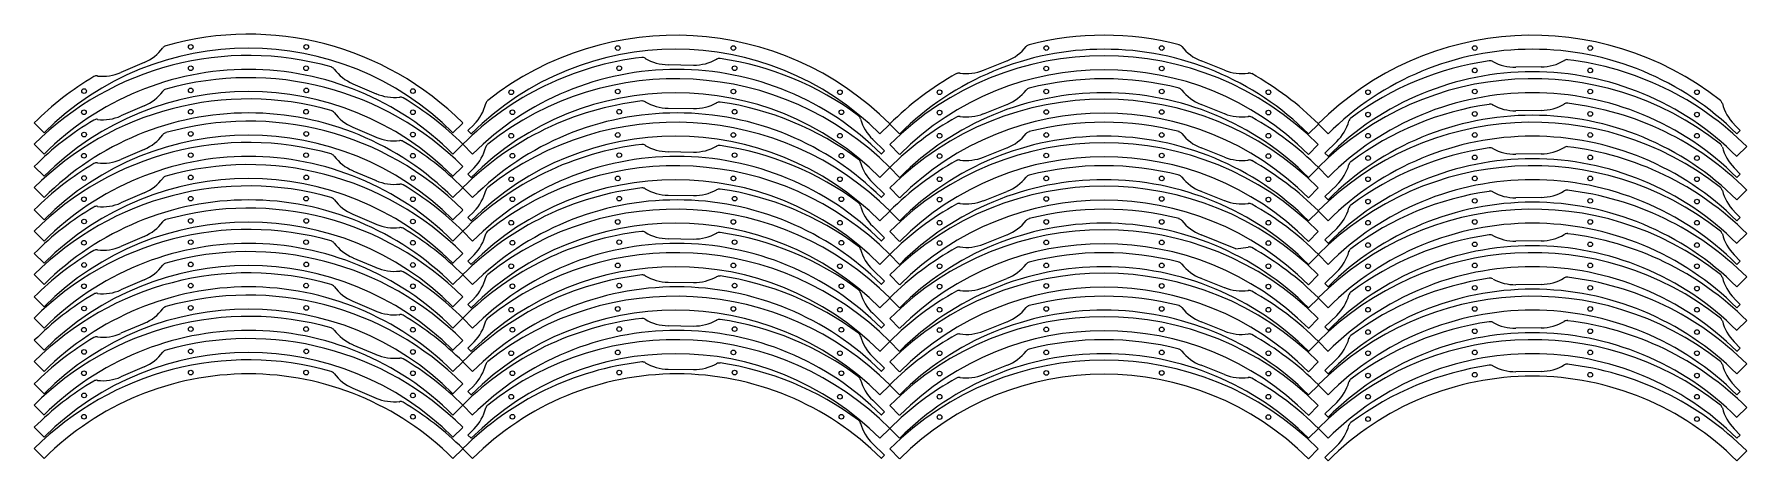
# Model space of a CAD drawing. Header units: millimetres. Extents: x -5261 to 3889, y -3405 to 1689.
# Drawn here: x -2832 to -1730, y -726 to -451 of the extents above; entities that cross this region are included whole.
import ezdxf

# ---------------------------------------------------------------- set-up
doc = ezdxf.new("R2010")
doc.units = ezdxf.units.MM
doc.layers.add('Capa1', color=7, linetype='Continuous')
doc.layers.add('Predeterminado', color=7, linetype='Continuous')

msp = doc.modelspace()

# ---------------------------------------------------------------- linework, layer by layer
at = {"layer": 'Capa1', "color": 7, "linetype": 'Continuous'}
for p, q in [((-2749.1, -459.9), (-2749, -459.8)), ((-2193.4, -459.2), (-2193.3, -459.1)), ((-2093, -459.2), (-2093.2, -459.1)), ((-2761.1, -469.3), (-2776, -475.7)), ((-2638.8, -473.6), (-2638.9, -473.5)), ((-2438.4, -466.7), (-2438.6, -466.6)), ((-2423.8, -470.7), (-2407.5, -471)), ((-2392.7, -467.3), (-2392.5, -467.2)), ((-2220.8, -474.3), (-2205.7, -468.3)), ((-2065.7, -474.3), (-2080.8, -468.3)), ((-1892.9, -468.7), (-1893.1, -468.6)), ((-1861.8, -472.2), (-1878.1, -472.4)), ((-1847.2, -468.1), (-1846.9, -468)), ((-2791.1, -478), (-2791.3, -478)), ((-2767.4, -475.3), (-2767.4, -475.3)), ((-2767.4, -475.3), (-2767.4, -475.3)), ((-2626.8, -483), (-2611.8, -489.4)), ((-2235.9, -476.2), (-2236.2, -476.1)), ((-2074.4, -474.1), (-2074.4, -474.1)), ((-2074.4, -474.1), (-2074.4, -474.1)), ((-2050.6, -476.2), (-2050.3, -476.1)), ((-1869.9, -475.3), (-1869.9, -475.3)), ((-1869.9, -475.3), (-1869.9, -475.3)), ((-2749.1, -487.9), (-2749, -487.8)), ((-2596.8, -491.7), (-2596.5, -491.6)), ((-2541.2, -495.9), (-2541.2, -495.7)), ((-2438.4, -494.7), (-2438.6, -494.6)), ((-2392.7, -495.3), (-2392.5, -495.2)), ((-2193.4, -487.2), (-2193.3, -487.1)), ((-2093, -487.2), (-2093.2, -487.1)), ((-1847.2, -496.1), (-1846.9, -496)), ((-2791.1, -506), (-2791.3, -506)), ((-2761.1, -497.3), (-2776, -503.7)), ((-2767.4, -503.3), (-2767.4, -503.3)), ((-2767.4, -503.3), (-2767.4, -503.3)), ((-2638.8, -501.6), (-2638.9, -501.5)), ((-2423.8, -498.7), (-2407.5, -499)), ((-2300, -505.7), (-2300, -505.5)), ((-2235.9, -504.2), (-2236.2, -504.1)), ((-2220.8, -502.3), (-2205.7, -496.3)), ((-2065.7, -502.3), (-2080.8, -496.3)), ((-2074.4, -502.1), (-2074.4, -502.1)), ((-2074.4, -502.1), (-2074.4, -502.1)), ((-2050.6, -504.2), (-2050.3, -504.1)), ((-1985.6, -507.1), (-1985.6, -506.9)), ((-1892.9, -496.7), (-1893.1, -496.6)), ((-1861.8, -500.2), (-1878.1, -500.4)), ((-1869.9, -503.3), (-1869.9, -503.3)), ((-1869.9, -503.3), (-1869.9, -503.3)), ((-2825.4, -514.6), (-2831.8, -508.2)), ((-2749.1, -515.9), (-2749, -515.8)), ((-2626.8, -511), (-2611.8, -517.4)), ((-2556, -508.3), (-2562.4, -514.6)), ((-2548.7, -509.2), (-2552.7, -513.2)), ((-2550.5, -515.3), (-2552.7, -513.2)), ((-2552.3, -517.1), (-2552.3, -517.1)), ((-2552.3, -517.1), (-2552.3, -517.1)), ((-2287.5, -515.3), (-2281.1, -509)), ((-2274.8, -515.3), (-2281.1, -509)), ((-2193.4, -515.2), (-2193.3, -515.1)), ((-2093, -515.2), (-2093.2, -515.1)), ((-2011.7, -515.3), (-2005.3, -509)), ((-1999, -515.3), (-2005.3, -509)), ((-1737.7, -509.2), (-1733.8, -513.2)), ((-1735.9, -515.3), (-1733.8, -513.2)), ((-2825.4, -528.3), (-2831.8, -521.9)), ((-2761.1, -525.3), (-2776, -531.7)), ((-2596.8, -519.7), (-2596.5, -519.6)), ((-2562.4, -528.3), (-2556, -522)), ((-2549.7, -528.3), (-2556, -522)), ((-2541.2, -523.9), (-2541.2, -523.7)), ((-2438.4, -522.7), (-2438.6, -522.6)), ((-2423.8, -526.7), (-2407.5, -527)), ((-2392.7, -523.3), (-2392.5, -523.2)), ((-2284.5, -526.2), (-2292.1, -518.8)), ((-2288.4, -526.6), (-2288.4, -526.6)), ((-2288.4, -526.6), (-2288.4, -526.6)), ((-2286.6, -528.3), (-2284.5, -526.2)), ((-2274.8, -528.5), (-2281.1, -522.1)), ((-2220.8, -530.3), (-2205.7, -524.3)), ((-2065.7, -530.3), (-2080.8, -524.3)), ((-2011.7, -528.5), (-2005.4, -522.1)), ((-2001.1, -527.6), (-1993.5, -520.2)), ((-1999, -529.7), (-2001.1, -527.6)), ((-1892.9, -524.7), (-1893.1, -524.6)), ((-1861.8, -528.2), (-1878.1, -528.4)), ((-1847.2, -524.1), (-1846.9, -524)), ((-1735.9, -529.7), (-1729.6, -523.4)), ((-2825.4, -542.6), (-2831.8, -536.2)), ((-2791.1, -534), (-2791.3, -534)), ((-2767.4, -531.3), (-2767.4, -531.3)), ((-2767.4, -531.3), (-2767.4, -531.3)), ((-2638.8, -529.6), (-2638.9, -529.5)), ((-2626.8, -539), (-2611.8, -545.4)), ((-2556, -536.3), (-2562.4, -542.6)), ((-2548.7, -537.2), (-2552.7, -541.2)), ((-2300, -533.7), (-2300, -533.5)), ((-2287.5, -543.3), (-2281.1, -537)), ((-2274.8, -543.3), (-2281.1, -537)), ((-2235.9, -532.2), (-2236.2, -532.1)), ((-2074.4, -530.1), (-2074.4, -530.1)), ((-2074.4, -530.1), (-2074.4, -530.1)), ((-2050.6, -532.2), (-2050.3, -532.1)), ((-2011.7, -543.3), (-2005.3, -537)), ((-1999, -543.3), (-2005.3, -537)), ((-1985.6, -535.1), (-1985.6, -534.9)), ((-1869.9, -531.3), (-1869.9, -531.3)), ((-1869.9, -531.3), (-1869.9, -531.3)), ((-1737.7, -537.2), (-1733.8, -541.2)), ((-2825.4, -556.3), (-2831.8, -549.9)), ((-2749.1, -543.9), (-2749, -543.8)), ((-2596.8, -547.7), (-2596.5, -547.6)), ((-2562.4, -556.3), (-2556, -550)), ((-2549.7, -556.3), (-2556, -550)), ((-2550.5, -543.3), (-2552.7, -541.2)), ((-2552.3, -545.1), (-2552.3, -545.1)), ((-2552.3, -545.1), (-2552.3, -545.1)), ((-2438.4, -550.7), (-2438.6, -550.6)), ((-2284.5, -554.2), (-2292.1, -546.8)), ((-2274.8, -556.5), (-2281.1, -550.1)), ((-2193.4, -543.2), (-2193.3, -543.1)), ((-2093, -543.2), (-2093.2, -543.1)), ((-2011.7, -556.5), (-2005.4, -550.1)), ((-2001.1, -555.6), (-1993.5, -548.2)), ((-1735.9, -543.3), (-1733.8, -541.2)), ((-2791.1, -562), (-2791.3, -562)), ((-2761.1, -553.3), (-2776, -559.7)), ((-2767.4, -559.3), (-2767.4, -559.3)), ((-2767.4, -559.3), (-2767.4, -559.3)), ((-2638.8, -557.6), (-2638.9, -557.5)), ((-2541.2, -551.9), (-2541.2, -551.7)), ((-2423.8, -554.7), (-2407.5, -555)), ((-2392.7, -551.3), (-2392.5, -551.2)), ((-2300, -561.7), (-2300, -561.5)), ((-2288.4, -554.6), (-2288.4, -554.6)), ((-2288.4, -554.6), (-2288.4, -554.6)), ((-2286.6, -556.3), (-2284.5, -554.2)), ((-2235.9, -560.2), (-2236.2, -560.1)), ((-2220.8, -558.3), (-2205.7, -552.3)), ((-2065.7, -558.3), (-2080.8, -552.3)), ((-2074.4, -558.1), (-2074.4, -558.1)), ((-2074.4, -558.1), (-2074.4, -558.1)), ((-2050.6, -560.2), (-2050.3, -560.1)), ((-1999, -557.7), (-2001.1, -555.6)), ((-1892.9, -552.7), (-1893.1, -552.6)), ((-1861.8, -556.2), (-1878.1, -556.4)), ((-1869.9, -559.3), (-1869.9, -559.3)), ((-1869.9, -559.3), (-1869.9, -559.3)), ((-1847.2, -552.1), (-1846.9, -552)), ((-1735.9, -557.7), (-1729.6, -551.4)), ((-2825.4, -570.6), (-2831.8, -564.2)), ((-2749.1, -571.9), (-2749, -571.8)), ((-2626.8, -567), (-2611.8, -573.4)), ((-2556, -564.3), (-2562.4, -570.6)), ((-2548.7, -565.2), (-2552.7, -569.2)), ((-2550.5, -571.3), (-2552.7, -569.2)), ((-2552.3, -573.1), (-2552.3, -573.1)), ((-2552.3, -573.1), (-2552.3, -573.1)), ((-2287.5, -571.3), (-2281.1, -565)), ((-2274.8, -571.3), (-2281.1, -565)), ((-2193.4, -571.2), (-2193.3, -571.1)), ((-2093, -571.2), (-2093.2, -571.1)), ((-2011.7, -571.3), (-2005.3, -565)), ((-1999, -571.3), (-2005.3, -565)), ((-1985.6, -563.1), (-1985.6, -562.9)), ((-1737.7, -565.2), (-1733.8, -569.2)), ((-1735.9, -571.3), (-1733.8, -569.2)), ((-2825.4, -584.3), (-2831.8, -577.9)), ((-2761.1, -581.3), (-2776, -587.7)), ((-2596.8, -575.7), (-2596.5, -575.6)), ((-2562.4, -584.3), (-2556, -578)), ((-2549.7, -584.3), (-2556, -578)), ((-2541.2, -579.9), (-2541.2, -579.7)), ((-2438.4, -578.7), (-2438.6, -578.6)), ((-2423.8, -582.7), (-2407.5, -583)), ((-2392.7, -579.3), (-2392.5, -579.2)), ((-2284.5, -582.2), (-2292.1, -574.8)), ((-2288.4, -582.6), (-2288.4, -582.6)), ((-2288.4, -582.6), (-2288.4, -582.6)), ((-2286.6, -584.3), (-2284.5, -582.2)), ((-2274.8, -584.5), (-2281.1, -578.1)), ((-2220.8, -586.3), (-2205.7, -580.3)), ((-2058.4, -589.2), (-2080.8, -580.3)), ((-2011.7, -584.5), (-2005.4, -578.1)), ((-2001.1, -583.6), (-1993.5, -576.2)), ((-1999, -585.7), (-2001.1, -583.6)), ((-1892.9, -580.7), (-1893.1, -580.6)), ((-1861.8, -584.2), (-1878.1, -584.4)), ((-1847.2, -580.1), (-1847, -580)), ((-1735.9, -585.7), (-1729.6, -579.4)), ((-2825.4, -598.6), (-2831.8, -592.2)), ((-2791.1, -590), (-2791.3, -590)), ((-2767.4, -587.3), (-2767.4, -587.3)), ((-2767.4, -587.3), (-2767.4, -587.3)), ((-2638.8, -585.6), (-2638.9, -585.5)), ((-2626.8, -595), (-2611.8, -601.4)), ((-2556, -592.3), (-2562.4, -598.6)), ((-2548.7, -593.2), (-2552.7, -597.2)), ((-2300, -589.7), (-2300, -589.5)), ((-2287.5, -599.3), (-2281.1, -593)), ((-2274.8, -599.3), (-2281.1, -593)), ((-2235.9, -588.2), (-2236.2, -588.1)), ((-2074.4, -586.1), (-2074.4, -586.1)), ((-2074.4, -586.1), (-2074.4, -586.1)), ((-2058.4, -589.2), (-2050.4, -588.2)), ((-2011.7, -599.3), (-2005.3, -593)), ((-1999, -599.3), (-2005.3, -593)), ((-1985.6, -591.1), (-1985.6, -590.9)), ((-1869.9, -587.3), (-1869.9, -587.3)), ((-1869.9, -587.3), (-1869.9, -587.3)), ((-1737.7, -593.2), (-1733.8, -597.2)), ((-2825.4, -612.3), (-2831.8, -605.9)), ((-2749.1, -599.9), (-2749, -599.8)), ((-2596.8, -603.7), (-2596.6, -603.7)), ((-2562.4, -612.3), (-2556, -606)), ((-2549.7, -612.3), (-2556, -606)), ((-2550.5, -599.3), (-2552.7, -597.2)), ((-2552.3, -601.1), (-2552.3, -601.1)), ((-2552.3, -601.1), (-2552.3, -601.1)), ((-2284.5, -610.2), (-2292.1, -602.8)), ((-2274.8, -612.5), (-2281.1, -606.1)), ((-2193.4, -599.2), (-2193.3, -599.1)), ((-2093, -599.2), (-2093.2, -599.1)), ((-2011.7, -612.5), (-2005.4, -606.1)), ((-2001.1, -611.6), (-1993.5, -604.2)), ((-1735.9, -599.3), (-1733.8, -597.2)), ((-2761.1, -609.3), (-2776, -615.7)), ((-2767.4, -615.3), (-2767.4, -615.3)), ((-2767.4, -615.3), (-2767.4, -615.3)), ((-2638.8, -613.6), (-2638.9, -613.5)), ((-2541.2, -607.9), (-2541.2, -607.7)), ((-2438.4, -606.7), (-2438.6, -606.6)), ((-2423.8, -610.7), (-2407.5, -611)), ((-2392.7, -607.3), (-2392.5, -607.2)), ((-2288.4, -610.6), (-2288.4, -610.6)), ((-2288.4, -610.6), (-2288.4, -610.6)), ((-2286.6, -612.3), (-2284.5, -610.2)), ((-2235.9, -616.2), (-2236.2, -616.1)), ((-2220.8, -614.3), (-2205.7, -608.3)), ((-2065.7, -614.3), (-2080.8, -608.3)), ((-2074.4, -614.1), (-2074.4, -614.1)), ((-2074.4, -614.1), (-2074.4, -614.1)), ((-2050.6, -616.2), (-2050.3, -616.1)), ((-1999, -613.7), (-2001.1, -611.6)), ((-1892.9, -608.7), (-1893, -608.6)), ((-1861.8, -612.2), (-1878.1, -612.4)), ((-1869.9, -615.3), (-1869.9, -615.3)), ((-1869.9, -615.3), (-1869.9, -615.3)), ((-1847.2, -608.1), (-1846.9, -608)), ((-1735.9, -613.7), (-1729.6, -607.4)), ((-2825.4, -626.6), (-2831.8, -620.2)), ((-2791.1, -618), (-2791.3, -618)), ((-2749.1, -627.9), (-2749, -627.8)), ((-2626.8, -623), (-2611.8, -629.4)), ((-2556, -620.3), (-2562.4, -626.6)), ((-2548.7, -621.2), (-2552.7, -625.2)), ((-2550.5, -627.3), (-2552.7, -625.2)), ((-2300, -617.7), (-2300, -617.5)), ((-2287.5, -627.3), (-2281.1, -621)), ((-2274.8, -627.3), (-2281.1, -621)), ((-2193.4, -627.2), (-2193.3, -627.1)), ((-2093, -627.2), (-2093.2, -627.1)), ((-2011.7, -627.3), (-2005.3, -621)), ((-1999, -627.3), (-2005.3, -621)), ((-1985.6, -619.1), (-1985.6, -618.9)), ((-1737.7, -621.2), (-1733.8, -625.2)), ((-1735.9, -627.3), (-1733.8, -625.2)), ((-2825.4, -640.3), (-2831.8, -633.9)), ((-2761.1, -637.3), (-2776, -643.7)), ((-2596.8, -631.7), (-2596.6, -631.7)), ((-2562.4, -640.3), (-2556, -634)), ((-2549.7, -640.3), (-2556, -634)), ((-2552.3, -629.1), (-2552.3, -629.1)), ((-2552.3, -629.1), (-2552.3, -629.1)), ((-2541.2, -635.9), (-2541.2, -635.7)), ((-2438.4, -634.7), (-2438.6, -634.6)), ((-2423.8, -638.7), (-2407.5, -639)), ((-2392.7, -635.3), (-2392.5, -635.2)), ((-2284.5, -638.2), (-2292.1, -630.8)), ((-2288.4, -638.6), (-2288.4, -638.6)), ((-2288.4, -638.6), (-2288.4, -638.6)), ((-2286.6, -640.3), (-2284.5, -638.2)), ((-2274.8, -640.5), (-2281.1, -634.1)), ((-2220.8, -642.3), (-2205.7, -636.3)), ((-2065.7, -642.3), (-2080.8, -636.3)), ((-2011.7, -640.5), (-2005.4, -634.1)), ((-2001.1, -639.6), (-1993.5, -632.2)), ((-1892.9, -636.7), (-1893, -636.6)), ((-1735.9, -641.7), (-1729.6, -635.4)), ((-2825.4, -654.6), (-2831.8, -648.2)), ((-2791.1, -646), (-2791.3, -646)), ((-2767.4, -643.3), (-2767.4, -643.3)), ((-2767.4, -643.3), (-2767.4, -643.3)), ((-2638.8, -641.6), (-2638.9, -641.5)), ((-2556, -648.3), (-2562.4, -654.6)), ((-2548.7, -649.2), (-2552.7, -653.2)), ((-2300, -645.7), (-2300, -645.5)), ((-2287.5, -655.3), (-2281.1, -649)), ((-2274.8, -655.3), (-2281.1, -649)), ((-2235.9, -644.2), (-2236.2, -644.1)), ((-2074.4, -642.1), (-2074.4, -642.1)), ((-2074.4, -642.1), (-2074.4, -642.1)), ((-2050.6, -644.2), (-2050.3, -644.1)), ((-2011.7, -655.3), (-2005.3, -649)), ((-1999, -655.3), (-2005.3, -649)), ((-1999, -641.7), (-2001.1, -639.6)), ((-1985.6, -647.1), (-1985.6, -646.9)), ((-1861.8, -640.2), (-1878.1, -640.4)), ((-1869.9, -643.3), (-1869.9, -643.3)), ((-1869.9, -643.3), (-1869.9, -643.3)), ((-1737.7, -649.2), (-1733.8, -653.2)), ((-2749.1, -655.9), (-2749, -655.8)), ((-2626.8, -651), (-2611.8, -657.4)), ((-2596.8, -659.7), (-2596.6, -659.7)), ((-2550.5, -655.3), (-2552.7, -653.2)), ((-2552.3, -657.1), (-2552.3, -657.1)), ((-2552.3, -657.1), (-2552.3, -657.1)), ((-2284.5, -666.2), (-2292.1, -658.8)), ((-2193.4, -655.2), (-2193.3, -655.1)), ((-2093, -655.2), (-2093.2, -655.1)), ((-2001.1, -667.6), (-1993.5, -660.2)), ((-1735.9, -655.3), (-1733.8, -653.2)), ((-2825.4, -668.3), (-2831.8, -661.9)), ((-2761.1, -665.3), (-2776, -671.7)), ((-2767.4, -671.3), (-2767.4, -671.3)), ((-2767.4, -671.3), (-2767.4, -671.3)), ((-2638.8, -669.6), (-2638.9, -669.5)), ((-2562.4, -668.3), (-2556, -662)), ((-2549.7, -668.3), (-2556, -662)), ((-2541.2, -663.9), (-2541.2, -663.7)), ((-2438.4, -662.7), (-2438.6, -662.6)), ((-2423.8, -666.7), (-2407.5, -667)), ((-2392.7, -663.3), (-2392.5, -663.2)), ((-2288.4, -666.6), (-2288.4, -666.6)), ((-2288.4, -666.6), (-2288.4, -666.6)), ((-2286.6, -668.3), (-2284.5, -666.2)), ((-2274.8, -668.5), (-2281.1, -662.1)), ((-2235.9, -672.2), (-2236.2, -672.1)), ((-2220.8, -670.3), (-2205.7, -664.3)), ((-2065.7, -670.3), (-2080.8, -664.3)), ((-2074.4, -670.1), (-2074.4, -670.1)), ((-2074.4, -670.1), (-2074.4, -670.1)), ((-2050.6, -672.2), (-2050.3, -672.1)), ((-2011.7, -668.5), (-2005.4, -662.1)), ((-1999, -669.7), (-2001.1, -667.6)), ((-1892.9, -664.7), (-1893.1, -664.6)), ((-1861.8, -668.2), (-1878.1, -668.4)), ((-1869.9, -671.3), (-1869.9, -671.3)), ((-1869.9, -671.3), (-1869.9, -671.3)), ((-1735.9, -669.7), (-1729.6, -663.4)), ((-2825.4, -682.6), (-2831.8, -676.2)), ((-2791.1, -674), (-2791.3, -674)), ((-2626.8, -679), (-2611.8, -685.4)), ((-2556, -676.3), (-2562.4, -682.6)), ((-2548.7, -677.2), (-2552.7, -681.2)), ((-2550.5, -683.3), (-2552.7, -681.2)), ((-2300, -673.7), (-2300, -673.5)), ((-2287.5, -683.3), (-2281.1, -677)), ((-2274.8, -683.3), (-2281.1, -677)), ((-2011.7, -683.3), (-2005.3, -677)), ((-1999, -683.3), (-2005.3, -677)), ((-1985.6, -675.1), (-1985.6, -674.9)), ((-1737.7, -677.2), (-1733.8, -681.2)), ((-1735.9, -683.3), (-1733.8, -681.2)), ((-2825.4, -696.3), (-2831.8, -689.9)), ((-2596.8, -687.7), (-2596.6, -687.7)), ((-2562.4, -696.3), (-2556, -690)), ((-2549.7, -696.3), (-2556, -690)), ((-2552.3, -685.1), (-2552.3, -685.1)), ((-2552.3, -685.1), (-2552.3, -685.1)), ((-2541.2, -691.9), (-2541.2, -691.7)), ((-2284.5, -694.2), (-2292.1, -686.8)), ((-2286.6, -696.3), (-2284.5, -694.2)), ((-2274.8, -696.5), (-2281.1, -690.1)), ((-2011.7, -696.5), (-2005.4, -690.1)), ((-2001.1, -695.6), (-1993.5, -688.2)), ((-1735.9, -697.7), (-1729.6, -691.4)), ((-2825.4, -710.6), (-2831.8, -704.2)), ((-2556, -704.3), (-2562.4, -710.6)), ((-2548.7, -705.2), (-2552.7, -709.2)), ((-2300, -701.7), (-2300, -701.5)), ((-2288.4, -694.6), (-2288.4, -694.6)), ((-2288.4, -694.6), (-2288.4, -694.6)), ((-2287.5, -711.3), (-2281.1, -705)), ((-2274.8, -711.3), (-2281.1, -705)), ((-2011.7, -711.3), (-2005.3, -705)), ((-1999, -711.3), (-2005.3, -705)), ((-1999, -697.7), (-2001.1, -695.6)), ((-1985.6, -703.1), (-1985.6, -702.9)), ((-1737.7, -705.2), (-1733.8, -709.2)), ((-2550.5, -711.3), (-2552.7, -709.2)), ((-2552.3, -713.1), (-2552.3, -713.1)), ((-2552.3, -713.1), (-2552.3, -713.1)), ((-2284.5, -722.2), (-2292.1, -714.8)), ((-2001.1, -723.6), (-1993.5, -716.2)), ((-1735.9, -711.3), (-1733.8, -709.2)), ((-2825.4, -724.3), (-2831.8, -717.9)), ((-2562.4, -724.3), (-2556, -718)), ((-2549.7, -724.3), (-2556, -718)), ((-2288.4, -722.6), (-2288.4, -722.6)), ((-2288.4, -722.6), (-2288.4, -722.6)), ((-2286.6, -724.3), (-2284.5, -722.2)), ((-2274.8, -724.5), (-2281.1, -718.1)), ((-2011.7, -724.5), (-2005.4, -718.1)), ((-1999, -725.7), (-2001.1, -723.6)), ((-1735.9, -725.7), (-1729.6, -719.4))]:
    msp.add_line(p, q, dxfattribs=at)
for centre in [(-2731.1, -459.3), (-2656.7, -459.3), (-2456.2, -460), (-2381.8, -460), (-2180.4, -460), (-2106.1, -460), (-1904.6, -460), (-1830.3, -460), (-2731.1, -473), (-2656.8, -473), (-2455.3, -473), (-2381, -473), (-2180.4, -473.2), (-2106.1, -473.2), (-1904.6, -474.4), (-1830.3, -474.4), (-2799.7, -487.7), (-2731.1, -487.3), (-2656.7, -487.3), (-2588.1, -487.7), (-2524.8, -488.5), (-2456.2, -488), (-2381.8, -488), (-2313.2, -488.5), (-2249.1, -488.5), (-2180.4, -488), (-2106.1, -488), (-2037.4, -488.5), (-1973.3, -488.5), (-1904.6, -488), (-1830.3, -488), (-1761.6, -488.5), (-2799.8, -501.4), (-2731.1, -501), (-2656.8, -501), (-2588.1, -501.4), (-2524, -501.4), (-2455.3, -501), (-2381, -501), (-2312.3, -501.4), (-2249.1, -501.6), (-2180.4, -501.2), (-2106.1, -501.2), (-2037.4, -501.6), (-1973.3, -502.9), (-1904.6, -502.4), (-1830.3, -502.4), (-1761.6, -502.9), (-2799.7, -515.7), (-2731.1, -515.3), (-2656.7, -515.3), (-2588.1, -515.7), (-2524.8, -516.5), (-2456.2, -516), (-2381.8, -516), (-2313.2, -516.5), (-2249.1, -516.5), (-2180.4, -516), (-2106.1, -516), (-2037.4, -516.5), (-1973.3, -516.5), (-1904.6, -516), (-1830.3, -516), (-1761.6, -516.5), (-2799.8, -529.4), (-2731.1, -529), (-2656.8, -529), (-2588.1, -529.4), (-2524, -529.4), (-2455.3, -529), (-2381, -529), (-2312.3, -529.4), (-2249.1, -529.6), (-2180.4, -529.2), (-2106.1, -529.2), (-2037.4, -529.6), (-1904.6, -530.4), (-1830.3, -530.4), (-1973.3, -530.9), (-1761.6, -530.9), (-2799.7, -543.7), (-2731.1, -543.3), (-2656.7, -543.3), (-2588.1, -543.7), (-2524.8, -544.5), (-2456.2, -544), (-2381.8, -544), (-2313.2, -544.5), (-2249.1, -544.5), (-2180.4, -544), (-2106.1, -544), (-2037.4, -544.5), (-1973.3, -544.5), (-1904.6, -544), (-1830.3, -544), (-1761.6, -544.5), (-2799.8, -557.4), (-2731.1, -557), (-2656.8, -557), (-2588.1, -557.4), (-2524, -557.4), (-2455.3, -557), (-2381, -557), (-2312.3, -557.4), (-2249.1, -557.6), (-2180.4, -557.2), (-2106.1, -557.2), (-2037.4, -557.6), (-1973.3, -558.9), (-1904.6, -558.4), (-1830.3, -558.4), (-1761.6, -558.9), (-2799.7, -571.7), (-2731.1, -571.3), (-2656.7, -571.3), (-2588.1, -571.7), (-2524.8, -572.5), (-2456.2, -572), (-2381.8, -572), (-2313.2, -572.5), (-2249.1, -572.5), (-2180.4, -572), (-2106.1, -572), (-2037.4, -572.5), (-1973.3, -572.5), (-1904.6, -572), (-1830.3, -572), (-1761.6, -572.5), (-2799.8, -585.4), (-2731.1, -585), (-2656.8, -585), (-2588.1, -585.4), (-2524, -585.4), (-2455.3, -585), (-2381, -585), (-2312.3, -585.4), (-2249.1, -585.6), (-2180.4, -585.2), (-2106.1, -585.2), (-2037.4, -585.6), (-1973.3, -586.9), (-1904.6, -586.4), (-1830.3, -586.4), (-1761.6, -586.9), (-2799.7, -599.7), (-2731.1, -599.3), (-2656.7, -599.3), (-2588.1, -599.7), (-2524.8, -600.5), (-2456.2, -600), (-2381.8, -600), (-2313.2, -600.5), (-2249.1, -600.5), (-2180.4, -600), (-2106.1, -600), (-2037.4, -600.5), (-1973.3, -600.5), (-1904.6, -600), (-1830.3, -600), (-1761.6, -600.5), (-2799.8, -613.4), (-2731.1, -613), (-2656.8, -613), (-2588.1, -613.4), (-2524, -613.4), (-2455.3, -613), (-2381, -613), (-2312.3, -613.4), (-2249.1, -613.6), (-2180.4, -613.2), (-2106.1, -613.2), (-2037.4, -613.6), (-1973.3, -614.9), (-1904.6, -614.4), (-1830.3, -614.4), (-1761.6, -614.9), (-2799.7, -627.7), (-2731.1, -627.3), (-2656.7, -627.3), (-2588.1, -627.7), (-2524.8, -628.5), (-2456.2, -628), (-2381.8, -628), (-2313.2, -628.5), (-2249.1, -628.5), (-2180.4, -628), (-2106.1, -628), (-2037.4, -628.5), (-1973.3, -628.5), (-1904.6, -628), (-1830.3, -628), (-1761.6, -628.5), (-2799.8, -641.4), (-2731.1, -641), (-2656.8, -641), (-2588.1, -641.4), (-2524, -641.4), (-2455.3, -641), (-2381, -641), (-2312.3, -641.4), (-2249.1, -641.6), (-2180.4, -641.2), (-2106.1, -641.2), (-2037.4, -641.6), (-1973.3, -642.9), (-1904.6, -642.4), (-1830.3, -642.4), (-1761.6, -642.9), (-2799.7, -655.7), (-2731.1, -655.3), (-2656.7, -655.3), (-2588.1, -655.7), (-2524.8, -656.5), (-2456.2, -656), (-2381.8, -656), (-2313.2, -656.5), (-2249.1, -656.5), (-2180.4, -656), (-2106.1, -656), (-2037.4, -656.5), (-1973.3, -656.5), (-1904.6, -656), (-1830.3, -656), (-1761.6, -656.5), (-2799.8, -669.4), (-2731.1, -669), (-2656.8, -669), (-2588.1, -669.4), (-2524, -669.4), (-2455.3, -669), (-2381, -669), (-2312.3, -669.4), (-2249.1, -669.6), (-2180.4, -669.2), (-2106.1, -669.2), (-2037.4, -669.6), (-1973.3, -670.9), (-1904.6, -670.4), (-1830.3, -670.4), (-1761.6, -670.9), (-2799.7, -683.7), (-2588.1, -683.7), (-2524.8, -684.5), (-2313.2, -684.5), (-2249.1, -684.5), (-2037.4, -684.5), (-1973.3, -684.5), (-1761.6, -684.5), (-2799.8, -697.4), (-2588.1, -697.4), (-2524, -697.4), (-2312.3, -697.4), (-2249.1, -697.6), (-2037.4, -697.6), (-1973.3, -698.9), (-1761.6, -698.9)]:
    msp.add_circle(centre, 1.5, dxfattribs=at)
for centre, radius, start, end in [((-2693.9, -646.1), 186, 45, 134.996), ((-2772.9, -441.7), 30, 293.2609, 322.6161), ((-2746.2, -461.9), 3.5, 105.8389, 142.6161), ((-2419, -646.8), 186, 45, 134.996), ((-2143.2, -646.8), 186, 44.996, 135), ((-2216.8, -440.4), 30, 291.7391, 321.4332), ((-2190.6, -461.3), 3.5, 104.3184, 141.4332), ((-2095.9, -461.3), 3.5, 38.5668, 75.6816), ((-2069.7, -440.4), 30, 218.5668, 248.2609), ((-1867.5, -646.8), 186, 45, 135.004), ((-2693.9, -659.8), 186, 44.996, 135), ((-2641.7, -475.6), 3.5, 37.3839, 74.1611), ((-2614.9, -455.4), 30, 217.3839, 246.7391), ((-2418.1, -659.8), 186, 44.996, 135), ((-2440.3, -469.6), 3.5, 59.5464, 96.6608), ((-2423.4, -440.8), 30, 239.5464, 269.2391), ((-2407.1, -441), 30, 269.2391, 298.9332), ((-2390.9, -470.3), 3.5, 81.8184, 118.9332), ((-1894.7, -471.7), 3.5, 61.0668, 98.1816), ((-1878.5, -442.4), 30, 241.0668, 270.7609), ((-1862.2, -442.2), 30, 270.7609, 300.4536), ((-1845.2, -471), 3.5, 83.3392, 120.4536), ((-2791.6, -481.4), 3.5, 83.8913, 120.6819), ((-2787.9, -448.2), 30, 263.8913, 293.2609), ((-2143.2, -660), 186, 45, 134.996), ((-2236.6, -479.6), 3.5, 82.0464, 119.1608), ((-2231.9, -446.4), 30, 262.0464, 291.7391), ((-2054.6, -446.4), 30, 248.2609, 277.9536), ((-2049.9, -479.6), 3.5, 60.8392, 97.9536), ((-1867.5, -661.3), 186, 44.996, 135), ((-2693.9, -674.1), 186, 45, 134.996), ((-2772.9, -469.7), 30, 293.2609, 322.6161), ((-2746.2, -489.9), 3.5, 105.8389, 142.6161), ((-2600, -461.8), 30, 246.7391, 276.4332), ((-2596.2, -495.1), 3.5, 59.3184, 96.4332), ((-2419, -674.8), 186, 45, 134.996), ((-2570.2, -488.2), 30, 315.7609, 345.4536), ((-2537.8, -496.6), 3.5, 128.3392, 165.4536), ((-2440.3, -497.6), 3.5, 59.5464, 96.6608), ((-2423.4, -468.8), 30, 239.5464, 269.2391), ((-2407.1, -469), 30, 269.2391, 298.9332), ((-2390.9, -498.3), 3.5, 81.8184, 118.9332), ((-2143.2, -674.8), 186, 44.996, 135), ((-2216.8, -468.4), 30, 291.7391, 321.4332), ((-2190.6, -489.3), 3.5, 104.3184, 141.4332), ((-2095.9, -489.3), 3.5, 38.5668, 75.6816), ((-2069.7, -468.4), 30, 218.5668, 248.2609), ((-1867.5, -674.8), 186, 45, 135.004), ((-1845.2, -499), 3.5, 83.3392, 120.4536), ((-1748.7, -496.6), 3.5, 14.5464, 51.6608), ((-1716.2, -488.2), 30, 194.5464, 224.2391), ((-2693.9, -687.8), 186, 44.996, 135), ((-2791.6, -509.4), 3.5, 83.8913, 120.6819), ((-2787.9, -476.2), 30, 263.8913, 293.2609), ((-2641.7, -503.6), 3.5, 37.3839, 74.1611), ((-2614.9, -483.4), 30, 217.3839, 246.7391), ((-2418.1, -687.8), 186, 44.996, 135), ((-2303.4, -506.5), 3.5, 16.3913, 53.1819), ((-2271.2, -497.3), 30, 196.3913, 225.7609), ((-2143.2, -688), 186, 45, 134.996), ((-2236.6, -507.6), 3.5, 82.0464, 119.1608), ((-2231.9, -474.4), 30, 262.0464, 291.7391), ((-2054.6, -474.4), 30, 248.2609, 277.9536), ((-2049.9, -507.6), 3.5, 60.8392, 97.9536), ((-1867.5, -689.3), 186, 44.996, 135), ((-2014.4, -498.7), 30, 314.2391, 343.9332), ((-1982.2, -507.9), 3.5, 126.8184, 163.9332), ((-1894.7, -499.7), 3.5, 61.0668, 98.1816), ((-1878.5, -470.4), 30, 241.0668, 270.7609), ((-1862.2, -470.2), 30, 270.7609, 300.4536), ((-2693.9, -702.1), 186, 45, 134.996), ((-2772.9, -497.7), 30, 293.2609, 322.6161), ((-2746.2, -517.9), 3.5, 105.8389, 142.6161), ((-2600, -489.8), 30, 246.7391, 276.4332), ((-2419, -702.8), 186, 45, 134.996), ((-2143.2, -702.8), 186, 44.996, 135), ((-2216.8, -496.4), 30, 291.7391, 321.4332), ((-2190.6, -517.3), 3.5, 104.3184, 141.4332), ((-2095.9, -517.3), 3.5, 38.5668, 75.6816), ((-2069.7, -496.4), 30, 218.5668, 248.2609), ((-1867.5, -702.8), 186, 45, 135.004), ((-2641.7, -531.6), 3.5, 37.3839, 74.1611), ((-2596.2, -523.1), 3.5, 59.3184, 96.4332), ((-2570.2, -516.2), 30, 315.7609, 345.4536), ((-2537.8, -524.6), 3.5, 128.3392, 165.4536), ((-2440.3, -525.6), 3.5, 59.5464, 96.6608), ((-2423.4, -496.8), 30, 239.5464, 269.2391), ((-2407.1, -497), 30, 269.2391, 298.9332), ((-2390.9, -526.3), 3.5, 81.8184, 118.9332), ((-1894.7, -527.7), 3.5, 61.0668, 98.1816), ((-1878.5, -498.4), 30, 241.0668, 270.7609), ((-1862.2, -498.2), 30, 270.7609, 300.4536), ((-1845.2, -527), 3.5, 83.3392, 120.4536), ((-1748.7, -524.6), 3.5, 14.5464, 51.6608), ((-1716.2, -516.2), 30, 194.5464, 224.2391), ((-2693.9, -715.8), 186, 44.996, 135), ((-2791.6, -537.4), 3.5, 83.8913, 120.6819), ((-2787.9, -504.2), 30, 263.8913, 293.2609), ((-2614.9, -511.4), 30, 217.3839, 246.7391), ((-2418.1, -715.8), 186, 44.996, 135), ((-2303.4, -534.5), 3.5, 16.3913, 53.1819), ((-2271.2, -525.3), 30, 196.3913, 225.7609), ((-2143.2, -716), 186, 45, 134.996), ((-2236.6, -535.6), 3.5, 82.0464, 119.1608), ((-2231.9, -502.4), 30, 262.0464, 291.7391), ((-2054.6, -502.4), 30, 248.2609, 277.9536), ((-2049.9, -535.6), 3.5, 60.8392, 97.9536), ((-1867.5, -717.3), 186, 44.996, 135), ((-2014.4, -526.7), 30, 314.2391, 343.9332), ((-1982.2, -535.9), 3.5, 126.8184, 163.9332), ((-2693.9, -730.1), 186, 45, 134.996), ((-2772.9, -525.7), 30, 293.2609, 322.6161), ((-2746.2, -545.9), 3.5, 105.8389, 142.6161), ((-2600, -517.8), 30, 246.7391, 276.4332), ((-2596.2, -551.1), 3.5, 59.3184, 96.4332), ((-2419, -730.8), 186, 45, 134.996), ((-2537.8, -552.6), 3.5, 128.3392, 165.4536), ((-2440.3, -553.6), 3.5, 59.5464, 96.6608), ((-2423.4, -524.8), 30, 239.5464, 269.2391), ((-2390.9, -554.3), 3.5, 81.8184, 118.9332), ((-2143.2, -730.8), 186, 44.996, 135), ((-2216.8, -524.4), 30, 291.7391, 321.4332), ((-2190.6, -545.3), 3.5, 104.3184, 141.4332), ((-2095.9, -545.3), 3.5, 38.5668, 75.6816), ((-2069.7, -524.4), 30, 218.5668, 248.2609), ((-1867.5, -730.8), 186, 45, 135.004), ((-1748.7, -552.6), 3.5, 14.5464, 51.6608), ((-2693.9, -743.8), 186, 44.996, 135), ((-2791.6, -565.4), 3.5, 83.8913, 120.6819), ((-2787.9, -532.2), 30, 263.8913, 293.2609), ((-2641.7, -559.6), 3.5, 37.3839, 74.1611), ((-2614.9, -539.4), 30, 217.3839, 246.7391), ((-2418.1, -743.8), 186, 44.996, 135), ((-2570.2, -544.2), 30, 315.7609, 345.4536), ((-2407.1, -525), 30, 269.2391, 298.9332), ((-2303.4, -562.5), 3.5, 16.3913, 53.1819), ((-2271.2, -553.3), 30, 196.3913, 225.7609), ((-2143.2, -744), 186, 45, 134.996), ((-2236.6, -563.6), 3.5, 82.0464, 119.1608), ((-2231.9, -530.4), 30, 262.0464, 291.7391), ((-2054.6, -530.4), 30, 248.2609, 277.9536), ((-2049.9, -563.6), 3.5, 60.8392, 97.9536), ((-1867.5, -745.3), 186, 44.996, 135), ((-1982.2, -563.9), 3.5, 126.8184, 163.9332), ((-1894.7, -555.7), 3.5, 61.0668, 98.1816), ((-1878.5, -526.4), 30, 241.0668, 270.7609), ((-1862.2, -526.2), 30, 270.7609, 300.4536), ((-1845.2, -555), 3.5, 83.3392, 120.4536), ((-1716.2, -544.2), 30, 194.5464, 224.2391), ((-2693.9, -758.1), 186, 45, 134.996), ((-2772.9, -553.7), 30, 293.2609, 322.6161), ((-2746.2, -573.9), 3.5, 105.8389, 142.6161), ((-2419, -758.8), 186, 45, 134.996), ((-2143.2, -758.8), 186, 44.996, 135), ((-2216.8, -552.4), 30, 291.7391, 321.4332), ((-2190.6, -573.3), 3.5, 104.3184, 141.4332), ((-2095.9, -573.3), 3.5, 38.5668, 75.6816), ((-2069.7, -552.4), 30, 218.5668, 248.2609), ((-1867.5, -758.8), 186, 45, 135.004), ((-2014.4, -554.7), 30, 314.2391, 343.9332), ((-2600, -545.8), 30, 246.7391, 276.4332), ((-2596.2, -579.1), 3.5, 59.3184, 96.4332), ((-2570.2, -572.2), 30, 315.7609, 345.4536), ((-2537.8, -580.6), 3.5, 128.3392, 165.4536), ((-2440.3, -581.6), 3.5, 59.5464, 96.6608), ((-2423.4, -552.8), 30, 239.5464, 269.2391), ((-2407.1, -553), 30, 269.2391, 298.9332), ((-2390.9, -582.3), 3.5, 81.8184, 118.9332), ((-1894.7, -583.7), 3.5, 61.0668, 98.1816), ((-1878.5, -554.4), 30, 241.0668, 270.7609), ((-1862.2, -554.2), 30, 270.7609, 300.1161), ((-1845.2, -583), 3.5, 83.3389, 120.1161), ((-1748.7, -580.6), 3.5, 14.5464, 51.6608), ((-1716.2, -572.2), 30, 194.5464, 224.2391), ((-2693.9, -771.8), 186, 44.996, 135), ((-2791.6, -593.4), 3.5, 83.8913, 120.6819), ((-2787.9, -560.2), 30, 263.8913, 293.2609), ((-2641.7, -587.6), 3.5, 37.3839, 74.1611), ((-2614.9, -567.4), 30, 217.3839, 246.7391), ((-2418.1, -771.8), 186, 44.996, 135), ((-2303.4, -590.5), 3.5, 16.0668, 53.1816), ((-2271.2, -581.3), 30, 196.0668, 225.7609), ((-2143.2, -772), 186, 45, 134.996), ((-2236.6, -591.6), 3.5, 82.0464, 119.1608), ((-2231.9, -558.4), 30, 262.0464, 291.7391), ((-2049.9, -591.6), 3.5, 60.8389, 97.6161), ((-1867.5, -773.3), 186, 44.996, 135), ((-2014.4, -582.7), 30, 314.2391, 343.9332), ((-1982.2, -591.9), 3.5, 126.8184, 163.9332), ((-2693.9, -786.1), 186, 45, 134.996), ((-2772.9, -581.7), 30, 293.2609, 322.6161), ((-2746.2, -601.9), 3.5, 105.8389, 142.6161), ((-2600, -573.8), 30, 246.7391, 276.1087), ((-2596.2, -607.1), 3.5, 59.3181, 96.1087), ((-2419, -786.8), 186, 45, 134.996), ((-2537.8, -608.6), 3.5, 128.3392, 165.4536), ((-2440.3, -609.6), 3.5, 59.5464, 96.6608), ((-2143.2, -786.8), 186, 44.996, 135), ((-2216.8, -580.4), 30, 291.7391, 321.4332), ((-2190.6, -601.3), 3.5, 104.3184, 141.4332), ((-2095.9, -601.3), 3.5, 38.5668, 75.6816), ((-2069.7, -580.4), 30, 218.5668, 248.2609), ((-1867.5, -786.8), 186, 45, 135.004), ((-1748.7, -608.6), 3.5, 14.5464, 51.6608), ((-2693.9, -799.8), 186, 44.996, 135), ((-2787.9, -588.2), 30, 263.8913, 293.2609), ((-2641.7, -615.6), 3.5, 37.3839, 74.1611), ((-2614.9, -595.4), 30, 217.3839, 246.7391), ((-2418.1, -799.8), 186, 44.996, 135), ((-2570.2, -600.2), 30, 315.7609, 345.4536), ((-2423.4, -580.8), 30, 239.5464, 269.2391), ((-2407.1, -581), 30, 269.2391, 298.9332), ((-2390.9, -610.3), 3.5, 81.8184, 118.9332), ((-2303.4, -618.5), 3.5, 16.0668, 53.1816), ((-2143.2, -800), 186, 45, 134.996), ((-2236.6, -619.6), 3.5, 82.0464, 119.1608), ((-2231.9, -586.4), 30, 262.0464, 291.7391), ((-2054.6, -586.4), 30, 248.2609, 277.9536), ((-2049.9, -619.6), 3.5, 60.8392, 97.9536), ((-1867.5, -801.3), 186, 44.996, 135), ((-1982.2, -619.9), 3.5, 126.8184, 163.9332), ((-1894.7, -611.7), 3.5, 61.3913, 98.1819), ((-1878.5, -582.4), 30, 241.3913, 270.7609), ((-1862.2, -582.2), 30, 270.7609, 300.4536), ((-1845.2, -611), 3.5, 83.3392, 120.4536), ((-1716.2, -600.2), 30, 194.5464, 224.2391), ((-2693.9, -814.1), 186, 45, 134.996), ((-2791.6, -621.4), 3.5, 83.8913, 120.6819), ((-2772.9, -609.7), 30, 293.2609, 322.6161), ((-2746.2, -629.9), 3.5, 105.8389, 142.6161), ((-2271.2, -609.3), 30, 196.0668, 225.7609), ((-2216.8, -608.4), 30, 291.7391, 321.4332), ((-2190.6, -629.3), 3.5, 104.3184, 141.4332), ((-2095.9, -629.3), 3.5, 38.5668, 75.6816), ((-2069.7, -608.4), 30, 218.5668, 248.2609), ((-2014.4, -610.7), 30, 314.2391, 343.9332), ((-2600, -601.8), 30, 246.7391, 276.1087), ((-2596.2, -635.1), 3.5, 59.3181, 96.1087), ((-2419, -814.8), 186, 45, 134.996), ((-2570.2, -628.2), 30, 315.7609, 345.4536), ((-2537.8, -636.6), 3.5, 128.3392, 165.4536), ((-2440.3, -637.6), 3.5, 59.5464, 96.6608), ((-2423.4, -608.8), 30, 239.5464, 269.2391), ((-2407.1, -609), 30, 269.2391, 298.9332), ((-2390.9, -638.3), 3.5, 81.8184, 118.9332), ((-2143.2, -814.8), 186, 44.996, 135), ((-1867.5, -814.8), 186, 45, 135.004), ((-1894.7, -639.7), 3.5, 61.3913, 98.1819), ((-1878.5, -610.4), 30, 241.3913, 270.7609), ((-1862.2, -610.2), 30, 270.7609, 300.4536), ((-1845.2, -639), 3.5, 83.3392, 120.4536), ((-1748.7, -636.6), 3.5, 14.5464, 51.6608), ((-1716.2, -628.2), 30, 194.5464, 224.2391), ((-2693.9, -827.8), 186, 44.996, 135), ((-2791.6, -649.4), 3.5, 83.8913, 120.6819), ((-2787.9, -616.2), 30, 263.8913, 293.2609), ((-2641.7, -643.6), 3.5, 37.3839, 74.1611), ((-2614.9, -623.4), 30, 217.3839, 246.7391), ((-2418.1, -827.8), 186, 44.996, 135), ((-2303.4, -646.5), 3.5, 16.0668, 53.1816), ((-2271.2, -637.3), 30, 196.0668, 225.7609), ((-2143.2, -828), 186, 45, 134.996), ((-2236.6, -647.6), 3.5, 82.0464, 119.1608), ((-2231.9, -614.4), 30, 262.0464, 291.7391), ((-2054.6, -614.4), 30, 248.2609, 277.9536), ((-2049.9, -647.6), 3.5, 60.8392, 97.9536), ((-1867.5, -829.3), 186, 44.996, 135), ((-2014.4, -638.7), 30, 314.2391, 343.9332), ((-1982.2, -647.9), 3.5, 126.8184, 163.9332), ((-2693.9, -842.1), 186, 45, 134.996), ((-2772.9, -637.7), 30, 293.2609, 322.6161), ((-2746.2, -657.9), 3.5, 105.8389, 142.6161), ((-2600, -629.8), 30, 246.7391, 276.1087), ((-2596.2, -663.1), 3.5, 59.3181, 96.1087), ((-2419, -842.8), 186, 45, 134.996), ((-2143.2, -842.8), 186, 44.996, 135), ((-2216.8, -636.4), 30, 291.7391, 321.4332), ((-2190.6, -657.3), 3.5, 104.3184, 141.4332), ((-2095.9, -657.3), 3.5, 38.5668, 75.6816), ((-2069.7, -636.4), 30, 218.5668, 248.2609), ((-1867.5, -842.8), 186, 45, 135.004), ((-2693.9, -855.8), 186, 44.996, 135), ((-2787.9, -644.2), 30, 263.8913, 293.2609), ((-2641.7, -671.6), 3.5, 37.3839, 74.1611), ((-2614.9, -651.4), 30, 217.3839, 246.7391), ((-2418.1, -855.8), 186, 44.996, 135), ((-2570.2, -656.2), 30, 315.7609, 345.4536), ((-2537.8, -664.6), 3.5, 128.3392, 165.4536), ((-2440.3, -665.6), 3.5, 59.5464, 96.6608), ((-2423.4, -636.8), 30, 239.5464, 269.2391), ((-2407.1, -637), 30, 269.2391, 298.9332), ((-2390.9, -666.3), 3.5, 81.8184, 118.9332), ((-2303.4, -674.5), 3.5, 16.0668, 53.1816), ((-2143.2, -856), 186, 45, 134.996), ((-2236.6, -675.6), 3.5, 82.0464, 119.1608), ((-2231.9, -642.4), 30, 262.0464, 291.7391), ((-2054.6, -642.4), 30, 248.2609, 277.9536), ((-2049.9, -675.6), 3.5, 60.8392, 97.9536), ((-1867.5, -857.3), 186, 44.996, 135), ((-1894.7, -667.7), 3.5, 61.0668, 98.1816), ((-1878.5, -638.4), 30, 241.0668, 270.7609), ((-1862.2, -638.2), 30, 270.7609, 300.4536), ((-1845.2, -667), 3.5, 83.3392, 120.4536), ((-1748.7, -664.6), 3.5, 14.5464, 51.6608), ((-1716.2, -656.2), 30, 194.5464, 224.2391), ((-2791.6, -677.4), 3.5, 83.8913, 120.6819), ((-2271.2, -665.3), 30, 196.0668, 225.7609), ((-2014.4, -666.7), 30, 314.2391, 343.9332), ((-1982.2, -675.9), 3.5, 126.8184, 163.9332), ((-2600, -657.8), 30, 246.7391, 276.1087), ((-2596.2, -691.1), 3.5, 59.3181, 96.1087), ((-2570.2, -684.2), 30, 315.7609, 345.4536), ((-2537.8, -692.6), 3.5, 128.3392, 165.4536), ((-1748.7, -692.6), 3.5, 14.5464, 51.6608), ((-1716.2, -684.2), 30, 194.5464, 224.2391), ((-2303.4, -702.5), 3.5, 16.0668, 53.1816), ((-2271.2, -693.3), 30, 196.0668, 225.7609), ((-2014.4, -694.7), 30, 314.2391, 343.9332), ((-1982.2, -703.9), 3.5, 126.8184, 163.9332)]:
    msp.add_arc(centre, radius, start, end, dxfattribs=at)
at = {"layer": 'Predeterminado', "color": 7, "linetype": 'Continuous'}
for centre, start, end in [((-2693.9, -646.1), 45, 105.8389), ((-2419, -646.8), 45, 128.3392), ((-2143.2, -646.8), 75.6816, 104.3184), ((-1867.5, -646.8), 51.6608, 135.004), ((-2143.2, -646.8), 75.3305, 75.3385), ((-2693.9, -659.8), 74.1611, 135), ((-2418.1, -659.8), 96.6608, 135), ((-2418.1, -659.8), 53.1819, 81.8184), ((-2143.2, -660), 45, 134.996), ((-2143.2, -660), 45, 134.996), ((-1867.5, -661.3), 98.1816, 126.8184), ((-1867.5, -661.3), 98.1816, 126.8184), ((-1867.5, -661.3), 44.996, 83.3392), ((-1867.5, -661.3), 44.996, 83.3392), ((-2693.9, -646.1), 120.6819, 134.996), ((-2693.9, -674.1), 45, 105.8389), ((-2419, -674.8), 45, 128.3392), ((-2143.2, -646.8), 119.1608, 135), ((-2143.2, -646.8), 119.1608, 135), ((-2143.2, -674.8), 75.6816, 104.3184), ((-2143.2, -646.8), 44.996, 60.8392), ((-1867.5, -674.8), 51.6608, 135.004), ((-2693.9, -687.8), 74.1611, 135), ((-2693.9, -659.8), 44.996, 59.3184), ((-2693.9, -659.8), 44.996, 59.3184), ((-2418.1, -687.8), 96.6608, 135), ((-2418.1, -687.8), 53.1819, 81.8184), ((-2143.2, -688), 45, 134.996), ((-2143.2, -688), 45, 134.996), ((-2143.2, -674.8), 75.3305, 75.3385), ((-1867.5, -689.3), 44.996, 83.3392), ((-1867.5, -689.3), 44.996, 83.3392), ((-2693.9, -674.1), 120.6819, 134.996), ((-2693.9, -674.1), 120.3305, 120.3385), ((-2143.2, -674.8), 119.1608, 135), ((-2143.2, -674.8), 119.1608, 135), ((-2143.2, -674.8), 44.996, 60.8392), ((-1867.5, -689.3), 98.1816, 126.8184), ((-1867.5, -689.3), 98.1816, 126.8184), ((-2693.9, -702.1), 45, 105.8389), ((-2419, -702.8), 45, 128.3392), ((-2143.2, -702.8), 75.6816, 104.3184), ((-2143.2, -702.8), 75.3305, 75.3385), ((-1867.5, -702.8), 51.6608, 135.004), ((-2693.9, -715.8), 74.1611, 135), ((-2693.9, -687.8), 44.996, 59.3184), ((-2693.9, -687.8), 44.996, 59.3184), ((-2418.1, -715.8), 96.6608, 135), ((-2418.1, -715.8), 53.1819, 81.8184), ((-2143.2, -716), 45, 134.996), ((-2143.2, -716), 45, 134.996), ((-1867.5, -717.3), 98.1816, 126.8184), ((-1867.5, -717.3), 98.1816, 126.8184), ((-1867.5, -717.3), 44.996, 83.3392), ((-1867.5, -717.3), 44.996, 83.3392), ((-2693.9, -702.1), 120.6819, 134.996), ((-2693.9, -730.1), 45, 105.8389), ((-2419, -730.8), 45, 128.3392), ((-2143.2, -702.8), 119.1608, 135), ((-2143.2, -702.8), 119.1608, 135), ((-2143.2, -730.8), 75.6816, 104.3184), ((-2143.2, -702.8), 44.996, 60.8392), ((-1867.5, -730.8), 51.6608, 135.004), ((-2693.9, -743.8), 74.1611, 135), ((-2693.9, -715.8), 44.996, 59.3184), ((-2693.9, -715.8), 44.996, 59.3184), ((-2418.1, -743.8), 96.6608, 135), ((-2418.1, -743.8), 53.1816, 81.8184), ((-2143.2, -744), 45, 134.996), ((-2143.2, -744), 45, 134.996), ((-2143.2, -730.8), 75.3305, 75.3385), ((-2143.2, -730.8), 119.1608, 135), ((-2143.2, -730.8), 119.1608, 135), ((-2143.2, -730.8), 44.996, 60.8392), ((-1867.5, -745.3), 98.1816, 126.8184), ((-1867.5, -745.3), 98.1816, 126.8184), ((-1867.5, -745.3), 44.996, 83.3392), ((-1867.5, -745.3), 44.996, 83.3392), ((-2693.9, -730.1), 120.6819, 134.996), ((-2693.9, -758.1), 45, 105.8389), ((-2419, -758.8), 45, 128.3392), ((-2143.2, -758.8), 75.6816, 104.3184), ((-2143.2, -758.8), 75.3305, 75.3385), ((-1867.5, -758.8), 51.6608, 135.004), ((-2693.9, -771.8), 74.1611, 135), ((-2693.9, -743.8), 44.996, 59.3184), ((-2693.9, -743.8), 44.996, 59.3184), ((-2418.1, -771.8), 96.6608, 135), ((-2418.1, -771.8), 53.1816, 81.8184), ((-2143.2, -772), 45, 134.996), ((-2143.2, -772), 45, 134.996), ((-1867.5, -773.3), 98.1816, 126.8184), ((-1867.5, -773.3), 98.1816, 126.8184), ((-1867.5, -773.3), 44.996, 83.3389), ((-1867.5, -773.3), 44.996, 83.3389), ((-2693.9, -758.1), 120.6819, 134.996), ((-2693.9, -786.1), 45, 105.8389), ((-2419, -786.8), 45, 128.3392), ((-2143.2, -758.8), 119.1608, 135), ((-2143.2, -758.8), 119.1608, 135), ((-2143.2, -786.8), 75.6816, 104.3184), ((-2143.2, -758.8), 44.996, 60.8389), ((-1867.5, -786.8), 51.6608, 135.004), ((-2693.9, -799.8), 74.1611, 135), ((-2693.9, -771.8), 44.996, 59.3181), ((-2693.9, -771.8), 44.996, 59.3181), ((-2418.1, -799.8), 96.6608, 135), ((-2143.2, -800), 45, 134.996), ((-2143.2, -800), 45, 134.996), ((-2143.2, -786.8), 75.3305, 75.3385), ((-2418.1, -799.8), 53.1816, 81.8184), ((-2143.2, -786.8), 119.1608, 135), ((-2143.2, -786.8), 119.1608, 135), ((-2143.2, -786.8), 44.996, 60.8392), ((-1867.5, -801.3), 98.1819, 126.8184), ((-1867.5, -801.3), 98.1819, 126.8184), ((-1867.5, -801.3), 44.996, 83.3392), ((-1867.5, -801.3), 44.996, 83.3392), ((-2693.9, -786.1), 120.6819, 134.996), ((-2693.9, -814.1), 45, 105.8389), ((-2419, -814.8), 45, 128.3392), ((-2143.2, -814.8), 75.6816, 104.3184), ((-2143.2, -814.8), 75.3305, 75.3385), ((-1867.5, -814.8), 51.6608, 135.004), ((-2693.9, -827.8), 74.1611, 135), ((-2693.9, -799.8), 44.996, 59.3181), ((-2693.9, -799.8), 44.996, 59.3181), ((-2418.1, -827.8), 96.6608, 135), ((-2418.1, -827.8), 53.1816, 81.8184), ((-2143.2, -828), 45, 134.996), ((-2143.2, -828), 45, 134.996), ((-1867.5, -829.3), 98.1819, 126.8184), ((-1867.5, -829.3), 98.1819, 126.8184), ((-1867.5, -829.3), 44.996, 83.3392), ((-2693.9, -814.1), 120.6819, 134.996), ((-2693.9, -842.1), 45, 105.8389), ((-2419, -842.8), 45, 128.3392), ((-2143.2, -814.8), 119.1608, 135), ((-2143.2, -814.8), 119.1608, 135), ((-2143.2, -842.8), 75.6816, 104.3184), ((-2143.2, -814.8), 44.996, 60.8392), ((-1867.5, -842.8), 51.6608, 135.004), ((-2693.9, -855.8), 74.1611, 135), ((-2693.9, -827.8), 44.996, 59.3181), ((-2693.9, -827.8), 44.996, 59.3181), ((-2143.2, -856), 45, 134.996), ((-2143.2, -856), 45, 134.996), ((-2143.2, -842.8), 75.3305, 75.3385), ((-2418.1, -855.8), 96.6608, 135), ((-2418.1, -855.8), 53.1816, 81.8184), ((-1867.5, -857.3), 98.1816, 126.8184), ((-1867.5, -857.3), 98.1816, 126.8184), ((-1867.5, -857.3), 44.996, 83.3392), ((-2693.9, -842.1), 120.6819, 134.996), ((-2143.2, -842.8), 119.1608, 135), ((-2143.2, -842.8), 119.1608, 135), ((-2143.2, -842.8), 44.996, 60.8392), ((-2693.9, -855.8), 44.996, 59.3181), ((-2693.9, -855.8), 44.996, 59.3181)]:
    msp.add_arc(centre, 195, start, end, dxfattribs=at)

doc.saveas('drawing.dxf')
